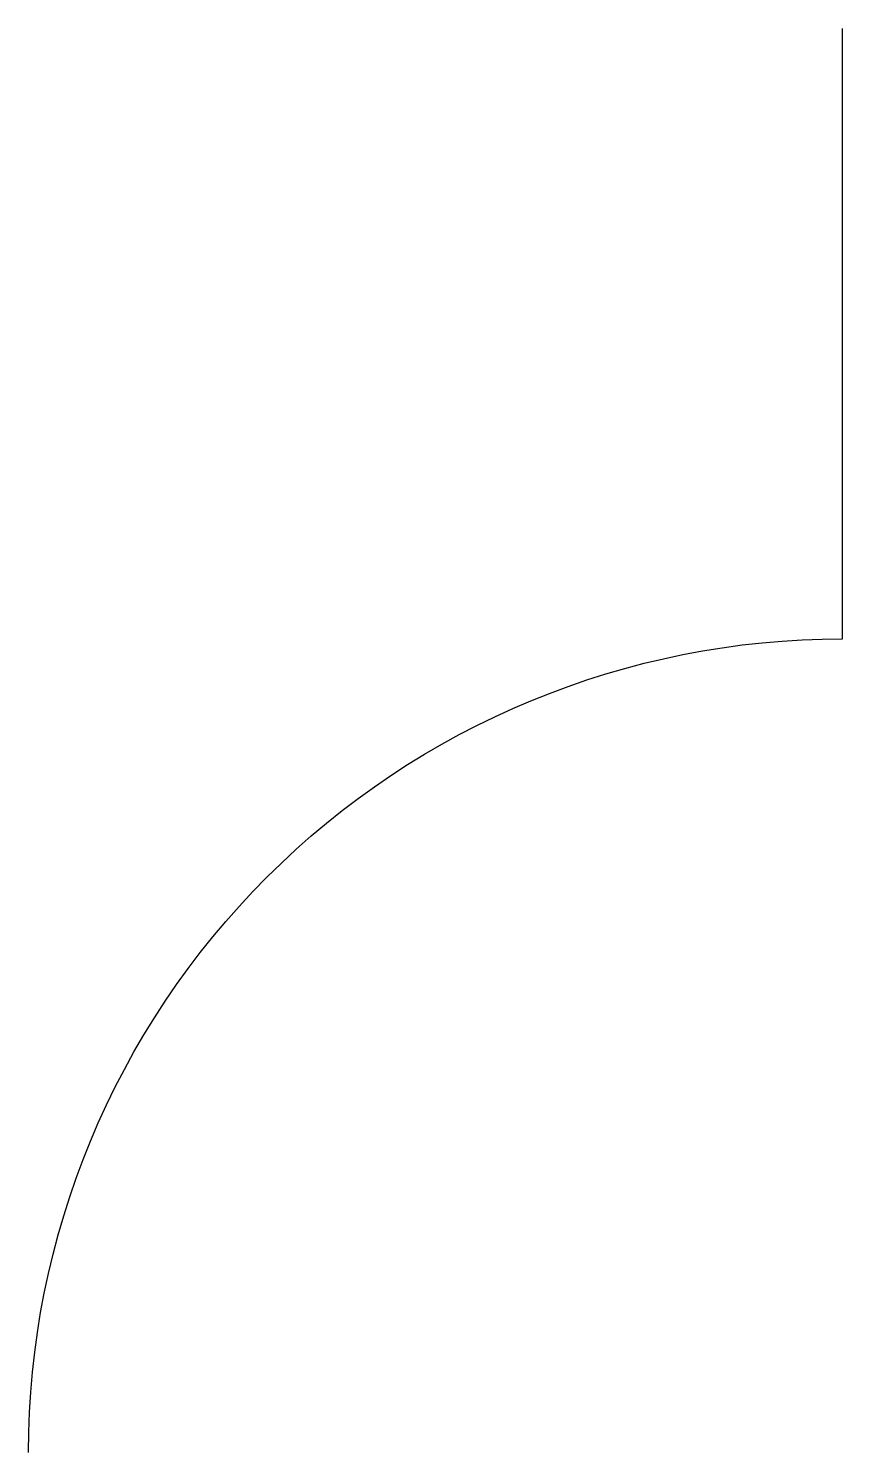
# Model space of a CAD drawing. Header units: millimetres. Extents: x 0 to 8, y 0 to 14.
import ezdxf

# ---------------------------------------------------------------- set-up
doc = ezdxf.new("R2010")
doc.units = ezdxf.units.MM
doc.layers.add('ARKA_SECTION', color=5, linetype='Continuous')

msp = doc.modelspace()

# ---------------------------------------------------------------- linework, layer by layer
at = {"layer": 'ARKA_SECTION'}
msp.add_lwpolyline([(0, 0, -0.414214), (8, 8), (8, 14)], format="xyb", dxfattribs=at)

doc.saveas('drawing.dxf')
